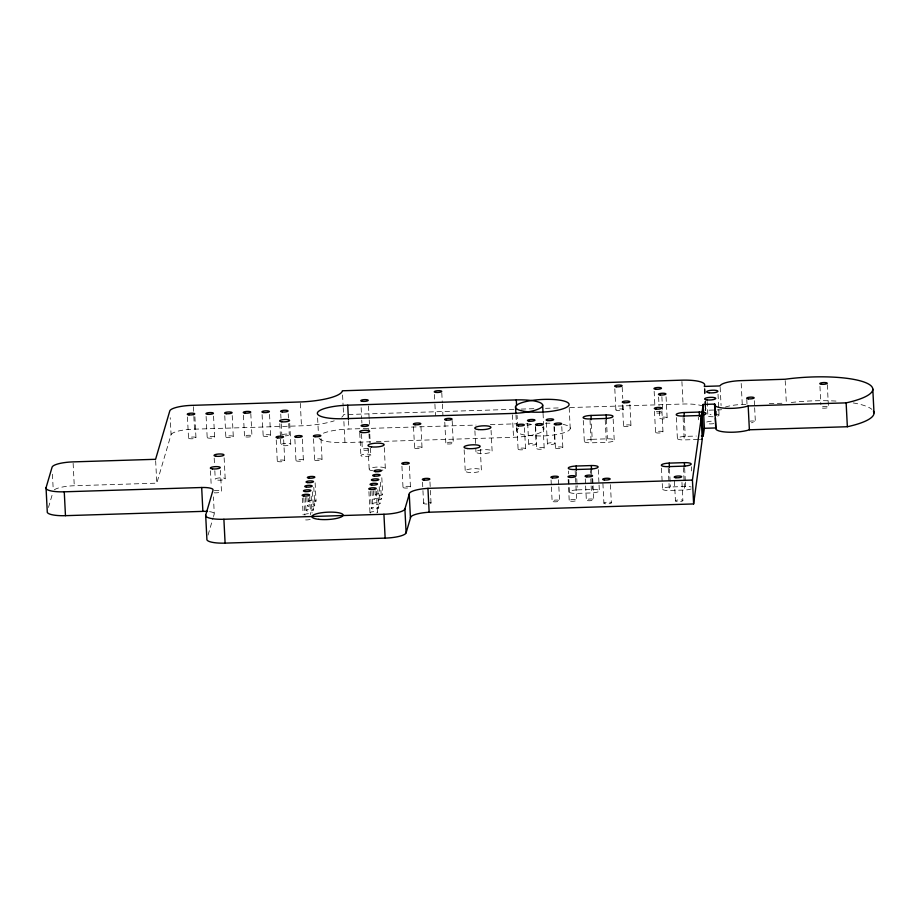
<?xml version="1.0" encoding="UTF-8"?>
<svg xmlns="http://www.w3.org/2000/svg" width="920" height="920" viewBox="0 0 920 920"><rect width="100%" height="100%" fill="white"/><g stroke="black" fill="none" stroke-linecap="round" stroke-linejoin="round"><path stroke-width="0.69" stroke-dasharray="4.6 3.45" d="M48.461 507.483L52.486 493.787M54.314 489.808A19.665 4.623 -2.9 0 1 74.267 485.748L156.791 483.161L171.074 434.55L170.223 417.703M208.046 535.083L213.106 517.879M213.498 516.557L214.268 513.912L213.452 496.88M721.429 409.48A19.665 4.623 -2.9 0 0 721.292 409.791L705.479 410.285L705.674 406.306M341.78 417.185A40.572 9.545 -2.9 0 0 343.574 414.644L514.027 409.308M521.191 409.089L534.083 408.687M545.537 408.33L559.866 407.882M569.894 407.56L683.054 404.018A24.575 5.784 -2.9 0 1 701.81 405.709M725.362 407.077A19.665 4.623 -2.9 0 1 742.268 404.489L747.948 404.317M769.281 403.65L783.506 403.202M171.074 434.55A20.93 4.922 -2.9 0 1 194.488 429.168L301.461 425.822A40.572 9.545 -2.9 0 0 334.224 420.831M323.426 433.193A28.405 6.681 -2.9 0 1 348.921 429.042L476.065 425.063M490.36 424.626L517.5 423.775L517.074 415.345M319.091 438.414A28.405 6.681 -2.9 0 0 344.954 442.577L370.668 441.772M376.383 441.6L513.521 437.299A28.405 6.681 -2.9 0 0 527.942 435.953L531.162 435.367A28.405 6.681 -2.9 0 0 542.42 427.133M592.204 439.311L607.384 438.828A7.371 1.736 -2.9 0 1 614.215 440.358A7.371 1.736 -2.9 0 1 606.349 442.347L591.169 442.819A7.371 1.736 -2.9 0 1 584.338 441.289A7.371 1.736 -2.9 0 1 592.204 439.311L591.272 421.061M698.027 439.472L684.227 439.909A7.371 1.736 -2.9 0 1 677.396 438.38A7.371 1.736 -2.9 0 1 685.262 436.39L696.302 436.046M577.334 489.888L592.526 489.417A7.371 1.736 -2.9 0 1 599.357 490.947A7.371 1.736 -2.9 0 1 591.491 492.924L576.311 493.407A7.371 1.736 -2.9 0 1 569.48 491.878A7.371 1.736 -2.9 0 1 577.334 489.888L577.127 485.679M691.173 488.945A7.371 1.736 -2.9 0 1 684.549 490.015L669.369 490.498A7.371 1.736 -2.9 0 1 662.538 488.968A7.371 1.736 -2.9 0 1 670.404 486.979L685.584 486.507A7.371 1.736 -2.9 0 1 691.207 487.013M827.321 384.732L828.46 407.192A3.737 0.874 -2.9 0 1 822.652 408.135A3.737 0.874 -2.9 0 1 823.101 406.594A3.737 0.874 -2.9 0 1 828.46 407.192M819.95 386.365L820.87 404.616M785.208 380.65L786.347 403.109M754.296 400.706L754.584 406.318M754.653 407.721L755.366 421.751M746.787 399.533L747.063 405.145M741.198 383.433L742.268 404.489M720.164 387.331L721.084 405.582M718.025 394.174L718.738 408.216M718.807 409.618L719.095 415.23M716.427 411.136L716.714 416.748M707.169 401.546L707.871 415.575M704.881 389.079L705.237 396.094M705.525 401.706L705.881 408.733M704.755 388.056L705.111 395.071M705.398 400.695L705.606 404.903M704.409 389.229L704.766 396.244M705.26 406.077L705.479 410.285M704.708 401.66L705.134 410.078M698.269 416.978L698.418 419.784M691.357 466.75L691.564 470.959M684.331 418.151L685.262 436.39M681.915 381.57L683.054 404.018M683.088 417.45L684.227 439.909M684.664 468.257L685.296 480.895M685.365 482.298L685.584 486.507M683.41 467.555L684.549 490.015M681.961 482.402L682.881 500.641A3.737 0.874 -2.9 0 1 677.074 501.584A3.737 0.874 -2.9 0 1 677.522 500.043A3.737 0.874 -2.9 0 1 682.881 500.641M676.327 417.553L677.396 438.61M674.44 481.229L675.441 500.882M666.068 396.83L667.138 417.887A3.737 0.874 -2.9 0 1 661.331 418.83A3.737 0.874 -2.9 0 1 661.779 417.289A3.737 0.874 -2.9 0 1 667.138 417.887M669.472 468.728L670.404 486.979M668.231 468.038L668.943 482.068M669.012 483.471L669.369 490.498M661.882 396.692L662.526 409.331M661.917 410.964L662.986 432.009A3.737 0.874 -2.9 0 1 657.179 432.963A3.737 0.874 -2.9 0 1 657.627 431.422A3.737 0.874 -2.9 0 1 662.986 432.009M658.628 397.072L659.053 405.49M659.341 411.102L659.686 418.117M661.469 468.142L662.181 482.172M662.25 483.575L662.526 489.198M654.154 391.31L654.867 405.352M654.476 411.194L655.546 432.25M629.889 404.593L630.959 425.649A3.737 0.874 -2.9 0 1 625.151 426.592A3.737 0.874 -2.9 0 1 625.6 425.051A3.737 0.874 -2.9 0 1 630.959 425.649M622.184 387.228L622.759 398.452M623.105 405.467L623.323 409.676A3.737 0.874 -2.9 0 1 617.515 410.63A3.737 0.874 -2.9 0 1 617.964 409.089A3.737 0.874 -2.9 0 1 623.323 409.676M622.449 404.834L623.519 425.879M614.813 388.861L615.882 409.917M613.157 419.083L614.215 440.128M610.431 484.633L611.351 502.883A3.737 0.874 -2.9 0 1 605.544 503.826A3.737 0.874 -2.9 0 1 605.992 502.285A3.737 0.874 -2.9 0 1 611.351 502.883M606.383 419.186L607.384 438.828M605.21 419.888L606.349 442.347M602.91 483.471L603.911 503.113M598.287 469.66L599 483.701M599.069 485.104L599.357 490.716M590.03 420.359L591.169 442.819M592.71 478.699L592.997 484.311M593.067 485.714L593.779 499.744A3.737 0.874 -2.9 0 1 587.972 500.698A3.737 0.874 -2.9 0 1 588.42 499.157A3.737 0.874 -2.9 0 1 593.779 499.744M591.525 469.763L591.882 476.79M591.951 478.193L592.526 489.417M590.352 470.476L590.49 473.282M590.778 478.894L591.065 484.506M591.134 485.909L591.491 492.924M583.268 420.463L584.327 441.519M585.269 478.929L585.557 484.541M585.626 485.944L586.339 499.985M576.414 471.649L576.702 477.261M576.771 478.664L577.058 484.276M575.172 470.948L575.448 476.56M575.529 477.825L576.667 500.284A3.737 0.874 -2.9 0 1 570.848 501.227A3.737 0.874 -2.9 0 1 571.308 499.686A3.737 0.874 -2.9 0 1 576.667 500.284M569.181 407.744L570.239 428.8M568.399 471.051L568.548 473.857M568.836 479.469L569.468 492.108M568.146 479.469L569.216 500.514M561.786 426.615L562.856 447.672A3.737 0.874 -2.9 0 1 557.048 448.615A3.737 0.874 -2.9 0 1 557.497 447.074A3.737 0.874 -2.9 0 1 562.856 447.672M558.497 479.768L558.785 485.38M558.854 486.784L559.567 500.825A3.737 0.874 -2.9 0 1 553.759 501.768A3.737 0.874 -2.9 0 1 554.208 500.227A3.737 0.874 -2.9 0 1 559.567 500.825M554.346 426.857L555.415 447.902M553.978 426.661L554.841 443.497A3.737 0.874 -2.9 0 1 549.021 444.452A3.737 0.874 -2.9 0 1 549.481 442.911A3.737 0.874 -2.9 0 1 554.841 443.497M551.057 479.998L551.344 485.61M551.413 487.013L552.126 501.055M546.319 422.683L547.389 443.739M543.053 413.333L543.616 424.568M543.685 425.971L543.835 428.777M543.134 427.202L544.191 448.258A3.737 0.874 -2.9 0 1 538.384 449.201A3.737 0.874 -2.9 0 1 538.832 447.66A3.737 0.874 -2.9 0 1 544.191 448.258M535.612 426.029L536.751 448.488M535.325 427.248L536.176 444.084A3.737 0.874 -2.9 0 1 530.368 445.027A3.737 0.874 -2.9 0 1 530.817 443.486A3.737 0.874 -2.9 0 1 536.176 444.084M527.666 423.269L528.735 444.314M524.469 427.788L525.538 448.845A3.737 0.874 -2.9 0 1 519.719 449.788A3.737 0.874 -2.9 0 1 520.179 448.247A3.737 0.874 -2.9 0 1 525.538 448.845M517.017 428.018L518.087 449.075M515.971 415.035L516.545 426.27M516.615 427.673L516.752 430.479M512.382 414.851L513.521 437.299M491.061 430.307L492.131 451.363A8.107 1.909 -2.9 0 1 479.515 453.41A8.107 1.909 -2.9 0 1 480.504 450.064A8.107 1.909 -2.9 0 1 492.131 451.363M480.32 449.293L481.39 470.35A8.107 1.909 -2.9 0 1 468.774 472.409A8.107 1.909 -2.9 0 1 469.752 469.062A8.107 1.909 -2.9 0 1 481.39 470.35M474.904 430.813L475.548 443.44M475.824 449.052L475.973 451.869M464.151 449.799L465.221 470.856M452.157 420.543L453.296 442.991A3.737 0.874 -2.9 0 1 447.476 443.946A3.737 0.874 -2.9 0 1 447.936 442.405A3.737 0.874 -2.9 0 1 453.296 442.991M444.785 422.176L445.843 443.233M441.796 392.863L442.29 402.695M442.359 404.098L442.934 415.322M434.424 394.507L434.849 402.925M434.918 404.328L435.482 415.564M429.962 481.953L430.318 488.968M430.387 490.371L431.031 502.998M420.957 426.604L422.027 447.66A3.737 0.874 -2.9 0 1 416.219 448.603A3.737 0.874 -2.9 0 1 416.668 447.062A3.737 0.874 -2.9 0 1 422.027 447.66M422.522 482.183L422.878 489.198M422.947 490.601L423.579 503.24M413.517 426.834L414.586 447.89M409.388 466.014L410.447 487.071A3.737 0.874 -2.9 0 1 404.639 488.014A3.737 0.874 -2.9 0 1 405.087 486.473A3.737 0.874 -2.9 0 1 410.447 487.071M401.936 466.244L403.006 487.301M384.284 447.649L385.342 468.694M381.823 477.721L382.674 494.569A3.737 0.874 -2.9 0 1 376.866 495.512A3.737 0.874 -2.9 0 1 377.315 493.971A3.737 0.874 -2.9 0 1 382.674 494.569M380.512 482.183L381.363 499.031A3.737 0.874 -2.9 0 1 375.555 499.974A3.737 0.874 -2.9 0 1 376.004 498.433A3.737 0.874 -2.9 0 1 381.363 499.031M379.201 486.645L380.052 503.493A3.737 0.874 -2.9 0 1 374.244 504.436A3.737 0.874 -2.9 0 1 374.693 502.895A3.737 0.874 -2.9 0 1 380.052 503.493M377.821 489.704L378.741 507.955A3.737 0.874 -2.9 0 1 372.933 508.898A3.737 0.874 -2.9 0 1 373.382 507.357A3.737 0.874 -2.9 0 1 378.741 507.955M376.36 491.36L377.43 512.417M375.015 490.59L375.222 494.799M373.485 490.843L373.911 499.261M368.506 406.007L369.15 418.646M369.219 420.049L369.426 424.258M369.771 434.102L370.197 442.52M370.484 448.132L370.841 455.159A4.991 1.173 -2.9 0 1 363.078 456.412A4.991 1.173 -2.9 0 1 363.676 454.353A4.991 1.173 -2.9 0 1 370.841 455.159M368.702 428.237L368.909 432.457M368.989 433.86L369.414 442.278M371.967 491.096L372.611 503.723M370.438 491.337L371.3 508.185M368.115 448.155L369.184 469.2M368.92 491.591L369.989 512.647M361.134 407.652L361.698 418.876M361.767 420.279L361.916 423.085M361.537 434.091L362.319 449.523M359.754 433.009L360.893 455.469M348.496 420.624L348.921 429.042M342.573 395.002L343.148 406.226M343.217 407.629L343.574 414.644M343.884 421.521L344.954 442.577M320.988 438.575L322.058 459.632A3.737 0.874 -2.9 0 1 316.25 460.575A3.737 0.874 -2.9 0 1 316.698 459.034A3.737 0.874 -2.9 0 1 322.058 459.632M317.618 417.921L318.4 433.366M313.547 438.805L314.617 459.862M315.123 482.827L316.043 501.078A3.737 0.874 -2.9 0 1 310.235 502.021A3.737 0.874 -2.9 0 1 310.684 500.48A3.737 0.874 -2.9 0 1 316.043 501.078M313.812 487.289L314.732 505.54A3.737 0.874 -2.9 0 1 308.924 506.483A3.737 0.874 -2.9 0 1 309.384 504.942A3.737 0.874 -2.9 0 1 314.732 505.54M312.501 491.751L313.421 509.99A3.737 0.874 -2.9 0 1 307.613 510.945A3.737 0.874 -2.9 0 1 308.073 509.404A3.737 0.874 -2.9 0 1 313.421 509.99M311.19 496.213L312.041 513.049M309.672 496.466L310.592 514.705M308.464 498.502L308.603 501.308M306.866 497.352L307.291 505.77M302.335 439.162L303.393 460.207A3.737 0.874 -2.9 0 1 297.585 461.161A3.737 0.874 -2.9 0 1 298.046 459.62A3.737 0.874 -2.9 0 1 303.393 460.207M305.336 497.593L305.98 510.232M300.322 403.374L301.461 425.822M303.818 497.846L304.669 514.694M302.289 498.099L303.151 514.935M294.883 439.392L295.952 460.448M289.719 423.349L290.789 444.394A4.991 1.173 -2.9 0 1 283.026 445.659A4.991 1.173 -2.9 0 1 283.636 443.601A4.991 1.173 -2.9 0 1 290.789 444.394M288.202 413.816L288.42 418.025M288.707 423.637L289.271 434.872M283.67 439.748L284.74 460.793A3.737 0.874 -2.9 0 1 278.933 461.736A3.737 0.874 -2.9 0 1 279.381 460.195A3.737 0.874 -2.9 0 1 284.74 460.793M280.761 414.046L280.979 418.255M281.255 423.878L281.83 435.103M279.783 423.66L280.496 437.69M280.565 439.093L280.853 444.705M276.23 439.978L277.288 461.023M269.548 414.402L270.606 435.447A3.737 0.874 -2.9 0 1 264.799 436.402A3.737 0.874 -2.9 0 1 265.259 434.861A3.737 0.874 -2.9 0 1 270.606 435.447M262.096 414.632L263.166 435.689M250.815 413.574L251.953 436.034A3.737 0.874 -2.9 0 1 246.134 436.977A3.737 0.874 -2.9 0 1 246.594 435.436A3.737 0.874 -2.9 0 1 251.953 436.034M243.443 415.219L244.501 436.264M232.219 415.564L233.289 436.62A3.737 0.874 -2.9 0 1 227.481 437.563A3.737 0.874 -2.9 0 1 227.93 436.022A3.737 0.874 -2.9 0 1 233.289 436.62M224.779 415.805L225.848 436.85M224.135 457.815L225.193 478.871A4.991 1.173 -2.9 0 1 217.442 480.125A4.991 1.173 -2.9 0 1 218.04 478.066A4.991 1.173 -2.9 0 1 225.193 478.871M220.42 470.453L221.478 491.51A4.991 1.173 -2.9 0 1 213.727 492.775M213.566 416.15L214.624 437.207A3.737 0.874 -2.9 0 1 208.817 438.15A3.737 0.874 -2.9 0 1 209.265 436.609A3.737 0.874 -2.9 0 1 214.624 437.207M214.187 458.125L214.544 465.14M214.831 470.752L215.257 479.182M210.473 470.764L211.255 486.208M206.114 416.38L207.184 437.437M194.902 416.737L195.971 437.793A3.737 0.874 -2.9 0 1 190.152 438.736A3.737 0.874 -2.9 0 1 190.612 437.195A3.737 0.874 -2.9 0 1 195.971 437.793M193.361 406.72L193.786 415.138M193.855 416.541L194.488 429.168M187.45 416.967L188.519 438.023M155.652 460.701L156.791 483.161M73.129 463.289L74.267 485.748M52.44 474.202L53.222 489.635M372.726 470.752A8.107 1.909 -2.9 0 1 371.438 467.9A8.107 1.909 -2.9 0 1 383.824 467.521A8.107 1.909 -2.9 0 1 380.811 470.499M209.541 511.647A12.293 2.886 -2.9 0 1 214.268 513.912M705.077 407.272A24.575 5.784 -2.9 0 1 705.824 409.112M791.234 402.488A64.653 15.203 -2.9 0 1 838.925 401.269M853.173 402.925A64.653 15.203 -2.9 0 1 871.895 409.365M700.373 439.392A7.371 1.736 -2.9 0 1 699.407 439.426M525.918 423.821A28.405 6.681 -2.9 0 1 531.38 424.235L532.784 424.419L531.76 424.522A26.841 6.313 -2.9 0 0 525.918 425.707M713.851 423.614A5.623 1.322 -2.9 0 1 706.33 423.361M706.732 422.027A5.623 1.322 -2.9 0 1 714.529 421.291M716.634 414.149A5.623 1.322 -2.9 0 1 715.944 416.472M713.092 416.748A5.623 1.322 -2.9 0 1 707.963 415.921A5.623 1.322 -2.9 0 1 711.022 414.334M310.178 519.374A3.737 0.874 -2.9 0 1 304.991 519.869A3.737 0.874 -2.9 0 1 303.991 518.696M305.037 515.12A3.737 0.874 -2.9 0 1 306.762 513.866A3.737 0.874 -2.9 0 1 311.742 514.027M370.357 513.072A3.737 0.874 -2.9 0 1 373.968 511.635A3.737 0.874 -2.9 0 1 376.797 512.877M282.452 434.642A3.737 0.874 -2.9 0 1 288.903 434.435A3.737 0.874 -2.9 0 1 285.292 435.873M429.398 502.285A3.737 0.874 -2.9 0 1 430.399 503.458M427.041 504.01A3.737 0.874 -2.9 0 1 423.637 503.458A3.737 0.874 -2.9 0 1 425.672 502.412M750.007 421.164A3.737 0.874 -2.9 0 1 755.308 421.532A3.737 0.874 -2.9 0 1 751.387 422.763M214.325 490.716A4.991 1.173 -2.9 0 1 221.478 491.51M563.051 424.384A26.841 6.313 -2.9 0 1 567.709 431.192A26.841 6.313 -2.9 0 1 541.627 436.034L528.505 435.597A26.841 6.313 -2.9 0 1 519.535 427.949M545.376 423.246A26.841 6.313 -2.9 0 1 552.241 423.246M363.952 450.236A3.737 0.874 -2.9 0 0 369.771 449.293A3.737 0.874 -2.9 0 0 364.412 448.695A3.737 0.874 -2.9 0 0 363.952 450.236M656.857 413.08A3.737 0.874 -2.9 0 0 662.664 412.137A3.737 0.874 -2.9 0 0 657.306 411.539A3.737 0.874 -2.9 0 0 656.857 413.08"/><path stroke-width="1.38" d="M46.046 487.738A19.665 4.623 -2.9 0 0 64.262 491.809L201.675 487.508A12.293 2.886 -2.9 0 1 213.06 490.049L205.677 515.188L206.885 539.051A19.665 4.623 -2.9 0 0 225.101 543.122L385.147 538.12A19.665 4.623 -2.9 0 0 406.111 532.818L410.458 518.017A19.814 4.657 -2.9 0 1 429.145 512.221L693.634 503.941L692.426 480.079L703.168 404.443L714.759 404.075A18.94 4.45 -2.9 0 0 725.869 408.284A18.94 4.45 -2.9 0 0 748.178 405.927L846.135 402.868A64.653 15.203 -2.9 0 0 864.995 382.386A64.653 15.203 -2.9 0 0 785.139 379.247L741.06 380.627A19.665 4.623 -2.9 0 0 720.084 385.928L704.271 386.423L704.616 385.25A24.575 5.784 -2.9 0 0 681.846 380.167L342.366 390.781A40.572 9.545 -2.9 0 1 300.253 401.971L193.28 405.317A20.93 4.922 -2.9 0 0 169.867 410.688L155.583 459.298L73.059 461.886A19.665 4.623 -2.9 0 0 52.083 467.187L46.046 487.738L47.254 511.6A19.665 4.623 -2.9 0 0 65.469 515.672L202.883 511.37A12.293 2.886 -2.9 0 1 207.506 511.451M693.634 503.941L702.259 439.208L701.051 415.345M701.396 435.907A7.371 1.736 -2.9 0 1 703.213 435.965L704.375 428.294L703.168 404.443M406.111 532.818L404.903 508.955L409.25 494.166A19.814 4.657 -2.9 0 1 427.938 488.359L692.426 480.079M347.714 405.191L516.292 399.912A28.405 6.681 -2.9 0 1 542.604 405.789A28.405 6.681 -2.9 0 1 512.313 413.448L343.747 418.715A28.405 6.681 -2.9 0 1 317.423 412.838A28.405 6.681 -2.9 0 1 347.714 405.191L348.427 419.221M590.985 415.449L606.176 414.966A7.371 1.736 -2.9 0 1 613.007 416.495A7.371 1.736 -2.9 0 1 605.141 418.485L589.961 418.956A7.371 1.736 -2.9 0 1 583.13 417.427A7.371 1.736 -2.9 0 1 590.985 415.449L591.203 419.658M684.054 412.539L699.234 412.056A7.371 1.736 -2.9 0 1 706.065 413.586A7.371 1.736 -2.9 0 1 698.199 415.575L683.019 416.047A7.371 1.736 -2.9 0 1 676.188 414.517A7.371 1.736 -2.9 0 1 684.054 412.539L684.261 416.748M704.375 428.294L715.967 427.938A18.94 4.45 -2.9 0 0 727.076 432.135A18.94 4.45 -2.9 0 0 749.386 429.789L847.355 426.73A64.653 15.203 -2.9 0 0 873.402 411.091M576.127 466.037L591.318 465.554A7.371 1.736 -2.9 0 1 598.138 467.084A7.371 1.736 -2.9 0 1 590.283 469.073L575.092 469.545A7.371 1.736 -2.9 0 1 568.261 468.015A7.371 1.736 -2.9 0 1 576.127 466.037L576.346 470.246M669.185 463.116L684.376 462.645A7.371 1.736 -2.9 0 1 691.207 464.174A7.371 1.736 -2.9 0 1 683.341 466.152L668.161 466.635A7.371 1.736 -2.9 0 1 661.331 465.106A7.371 1.736 -2.9 0 1 669.185 463.116L669.404 467.325M205.677 515.188A19.665 4.623 -2.9 0 0 223.893 519.259L383.928 514.257A19.665 4.623 -2.9 0 0 404.903 508.955M872.793 389.022L874 412.873M846.135 402.868L847.355 426.73M748.178 405.927L749.386 429.789M714.759 404.075L715.323 415.299M715.461 418.117L715.967 427.938M714.564 404.57L715.771 428.433M702.006 412.103L703.213 435.965M699.234 412.056L699.453 416.265M684.376 462.645L684.583 466.854M606.176 414.966L606.383 419.186M591.318 465.554L591.525 469.763M542.627 404.915L542.984 411.93M516.292 399.912L516.58 405.524M515.545 406.617L515.901 413.632M427.938 488.359L429.145 512.221M409.25 494.166L410.458 518.017M383.928 514.257L385.147 538.12M223.893 519.259L225.101 543.122M201.675 487.508L202.883 511.37M64.262 491.809L65.469 515.672M702.259 439.208A7.371 1.736 -2.9 0 1 701.327 439.311M415.012 424.741A3.737 0.874 -2.9 0 0 420.819 423.798A3.737 0.874 -2.9 0 0 415.46 423.2A3.737 0.874 -2.9 0 0 415.012 424.741M362.744 426.374A3.737 0.874 -2.9 0 0 368.563 425.431A3.737 0.874 -2.9 0 0 363.204 424.833A3.737 0.874 -2.9 0 0 362.744 426.374M478.308 429.548A8.107 1.909 -2.9 0 0 490.923 427.501A8.107 1.909 -2.9 0 0 479.297 426.202A8.107 1.909 -2.9 0 0 478.308 429.548M281.819 421.797A4.991 1.173 -2.9 0 0 289.582 420.543A4.991 1.173 -2.9 0 0 282.428 419.738A4.991 1.173 -2.9 0 0 281.819 421.797M707.031 399.924A5.623 1.322 -2.9 0 0 715.783 398.509A5.623 1.322 -2.9 0 0 707.71 397.612A5.623 1.322 -2.9 0 0 707.031 399.924M709.124 392.794A5.623 1.322 -2.9 0 0 717.887 391.368A5.623 1.322 -2.9 0 0 709.814 390.471A5.623 1.322 -2.9 0 0 709.124 392.794M655.649 389.217A3.737 0.874 -2.9 0 0 661.457 388.274A3.737 0.874 -2.9 0 0 656.098 387.676A3.737 0.874 -2.9 0 0 655.649 389.217M623.944 402.73A3.737 0.874 -2.9 0 0 629.751 401.787A3.737 0.874 -2.9 0 0 624.393 401.189A3.737 0.874 -2.9 0 0 623.944 402.73M604.336 479.964A3.737 0.874 -2.9 0 0 610.144 479.021A3.737 0.874 -2.9 0 0 604.785 478.423A3.737 0.874 -2.9 0 0 604.336 479.964M675.866 477.733A3.737 0.874 -2.9 0 0 681.674 476.778A3.737 0.874 -2.9 0 0 676.315 476.192A3.737 0.874 -2.9 0 0 675.866 477.733M467.567 448.546A8.107 1.909 -2.9 0 0 480.171 446.487A8.107 1.909 -2.9 0 0 468.544 445.199A8.107 1.909 -2.9 0 0 467.567 448.546M371.519 446.89A8.107 1.909 -2.9 0 0 384.134 444.843A8.107 1.909 -2.9 0 0 372.508 443.543A8.107 1.909 -2.9 0 0 371.519 446.89M361.87 432.561A4.991 1.173 -2.9 0 0 369.622 431.296A4.991 1.173 -2.9 0 0 362.468 430.502A4.991 1.173 -2.9 0 0 361.87 432.561M362.411 401.338A3.737 0.874 -2.9 0 0 368.218 400.395A3.737 0.874 -2.9 0 0 362.859 399.797A3.737 0.874 -2.9 0 0 362.411 401.338M446.269 420.084A3.737 0.874 -2.9 0 0 452.088 419.14A3.737 0.874 -2.9 0 0 446.729 418.542A3.737 0.874 -2.9 0 0 446.269 420.084M552.552 477.905A3.737 0.874 -2.9 0 0 558.359 476.962A3.737 0.874 -2.9 0 0 553 476.364A3.737 0.874 -2.9 0 0 552.552 477.905M569.641 477.365A3.737 0.874 -2.9 0 0 575.448 476.422A3.737 0.874 -2.9 0 0 570.101 475.824A3.737 0.874 -2.9 0 0 569.641 477.365M586.764 476.836A3.737 0.874 -2.9 0 0 592.572 475.893A3.737 0.874 -2.9 0 0 587.213 475.295A3.737 0.874 -2.9 0 0 586.764 476.836M547.814 420.589A3.737 0.874 -2.9 0 0 553.633 419.647A3.737 0.874 -2.9 0 0 548.274 419.048A3.737 0.874 -2.9 0 0 547.814 420.589M529.161 421.176A3.737 0.874 -2.9 0 0 534.968 420.221A3.737 0.874 -2.9 0 0 529.609 419.635A3.737 0.874 -2.9 0 0 529.161 421.176M537.176 425.339A3.737 0.874 -2.9 0 0 542.984 424.396A3.737 0.874 -2.9 0 0 537.625 423.798A3.737 0.874 -2.9 0 0 537.176 425.339M518.512 425.925A3.737 0.874 -2.9 0 0 524.319 424.982A3.737 0.874 -2.9 0 0 518.972 424.384A3.737 0.874 -2.9 0 0 518.512 425.925M555.841 424.752A3.737 0.874 -2.9 0 0 561.648 423.809A3.737 0.874 -2.9 0 0 556.289 423.211A3.737 0.874 -2.9 0 0 555.841 424.752M277.714 437.885A3.737 0.874 -2.9 0 0 283.532 436.931A3.737 0.874 -2.9 0 0 278.173 436.344A3.737 0.874 -2.9 0 0 277.714 437.885M296.378 437.299A3.737 0.874 -2.9 0 0 302.185 436.356A3.737 0.874 -2.9 0 0 296.827 435.758A3.737 0.874 -2.9 0 0 296.378 437.299M315.042 436.712A3.737 0.874 -2.9 0 0 320.85 435.769A3.737 0.874 -2.9 0 0 315.491 435.171A3.737 0.874 -2.9 0 0 315.042 436.712M303.784 496.006A3.737 0.874 -2.9 0 0 309.591 495.063A3.737 0.874 -2.9 0 0 304.244 494.466A3.737 0.874 -2.9 0 0 303.784 496.006M305.095 491.544A3.737 0.874 -2.9 0 0 310.902 490.601A3.737 0.874 -2.9 0 0 305.543 490.003A3.737 0.874 -2.9 0 0 305.095 491.544M306.406 487.082A3.737 0.874 -2.9 0 0 312.214 486.139A3.737 0.874 -2.9 0 0 306.854 485.541A3.737 0.874 -2.9 0 0 306.406 487.082M307.717 482.62A3.737 0.874 -2.9 0 0 313.524 481.678A3.737 0.874 -2.9 0 0 308.166 481.079A3.737 0.874 -2.9 0 0 307.717 482.62M309.028 478.159A3.737 0.874 -2.9 0 0 314.835 477.216A3.737 0.874 -2.9 0 0 309.476 476.617A3.737 0.874 -2.9 0 0 309.028 478.159M375.647 471.649A3.737 0.874 -2.9 0 0 381.466 470.706A3.737 0.874 -2.9 0 0 376.107 470.108A3.737 0.874 -2.9 0 0 375.647 471.649M374.348 476.111A3.737 0.874 -2.9 0 0 380.155 475.168A3.737 0.874 -2.9 0 0 374.796 474.57A3.737 0.874 -2.9 0 0 374.348 476.111M373.037 480.573A3.737 0.874 -2.9 0 0 378.844 479.63A3.737 0.874 -2.9 0 0 373.485 479.032A3.737 0.874 -2.9 0 0 373.037 480.573M371.726 485.035A3.737 0.874 -2.9 0 0 377.534 484.092A3.737 0.874 -2.9 0 0 372.174 483.494A3.737 0.874 -2.9 0 0 371.726 485.035M370.415 489.497A3.737 0.874 -2.9 0 0 376.222 488.554A3.737 0.874 -2.9 0 0 370.863 487.956A3.737 0.874 -2.9 0 0 370.415 489.497M244.927 413.126A3.737 0.874 -2.9 0 0 250.746 412.171A3.737 0.874 -2.9 0 0 245.387 411.585A3.737 0.874 -2.9 0 0 244.927 413.126M188.945 414.874A3.737 0.874 -2.9 0 0 194.752 413.931A3.737 0.874 -2.9 0 0 189.405 413.333A3.737 0.874 -2.9 0 0 188.945 414.874M207.609 414.287A3.737 0.874 -2.9 0 0 213.417 413.344A3.737 0.874 -2.9 0 0 208.058 412.746A3.737 0.874 -2.9 0 0 207.609 414.287M263.591 412.539A3.737 0.874 -2.9 0 0 269.399 411.596A3.737 0.874 -2.9 0 0 264.04 410.998A3.737 0.874 -2.9 0 0 263.591 412.539M226.274 413.701A3.737 0.874 -2.9 0 0 232.081 412.758A3.737 0.874 -2.9 0 0 226.722 412.16A3.737 0.874 -2.9 0 0 226.274 413.701M282.256 411.953A3.737 0.874 -2.9 0 0 288.063 411.01A3.737 0.874 -2.9 0 0 282.704 410.412A3.737 0.874 -2.9 0 0 282.256 411.953M424.005 480.091A3.737 0.874 -2.9 0 0 429.824 479.147A3.737 0.874 -2.9 0 0 424.465 478.549A3.737 0.874 -2.9 0 0 424.005 480.091M403.431 464.151A3.737 0.874 -2.9 0 0 409.239 463.209A3.737 0.874 -2.9 0 0 403.88 462.61A3.737 0.874 -2.9 0 0 403.431 464.151M616.308 386.768A3.737 0.874 -2.9 0 0 622.115 385.825A3.737 0.874 -2.9 0 0 616.756 385.227A3.737 0.874 -2.9 0 0 616.308 386.768M435.907 392.414A3.737 0.874 -2.9 0 0 441.726 391.46A3.737 0.874 -2.9 0 0 436.367 390.873A3.737 0.874 -2.9 0 0 435.907 392.414M655.971 409.101A3.737 0.874 -2.9 0 0 661.779 408.158A3.737 0.874 -2.9 0 0 656.42 407.56A3.737 0.874 -2.9 0 0 655.971 409.101M660.123 394.967A3.737 0.874 -2.9 0 0 665.931 394.024A3.737 0.874 -2.9 0 0 660.571 393.426A3.737 0.874 -2.9 0 0 660.123 394.967M821.445 384.272A3.737 0.874 -2.9 0 0 827.252 383.329A3.737 0.874 -2.9 0 0 821.894 382.731A3.737 0.874 -2.9 0 0 821.445 384.272M748.351 398.843A3.737 0.874 -2.9 0 0 754.158 397.9A3.737 0.874 -2.9 0 0 748.799 397.302A3.737 0.874 -2.9 0 0 748.351 398.843M212.52 468.912A4.991 1.173 -2.9 0 0 220.271 467.647A4.991 1.173 -2.9 0 0 213.118 466.854A4.991 1.173 -2.9 0 0 212.52 468.912M216.223 456.274A4.991 1.173 -2.9 0 0 223.986 455.009A4.991 1.173 -2.9 0 0 216.833 454.216A4.991 1.173 -2.9 0 0 216.223 456.274M527.298 411.734A26.841 6.313 -2.9 0 0 569.031 404.938A26.841 6.313 -2.9 0 0 530.553 400.66A26.841 6.313 -2.9 0 0 527.298 411.734M318.815 519.328A15.605 3.668 -2.9 0 0 343.079 515.372A15.605 3.668 -2.9 0 0 320.7 512.889A15.605 3.668 -2.9 0 0 318.815 519.328"/></g></svg>
